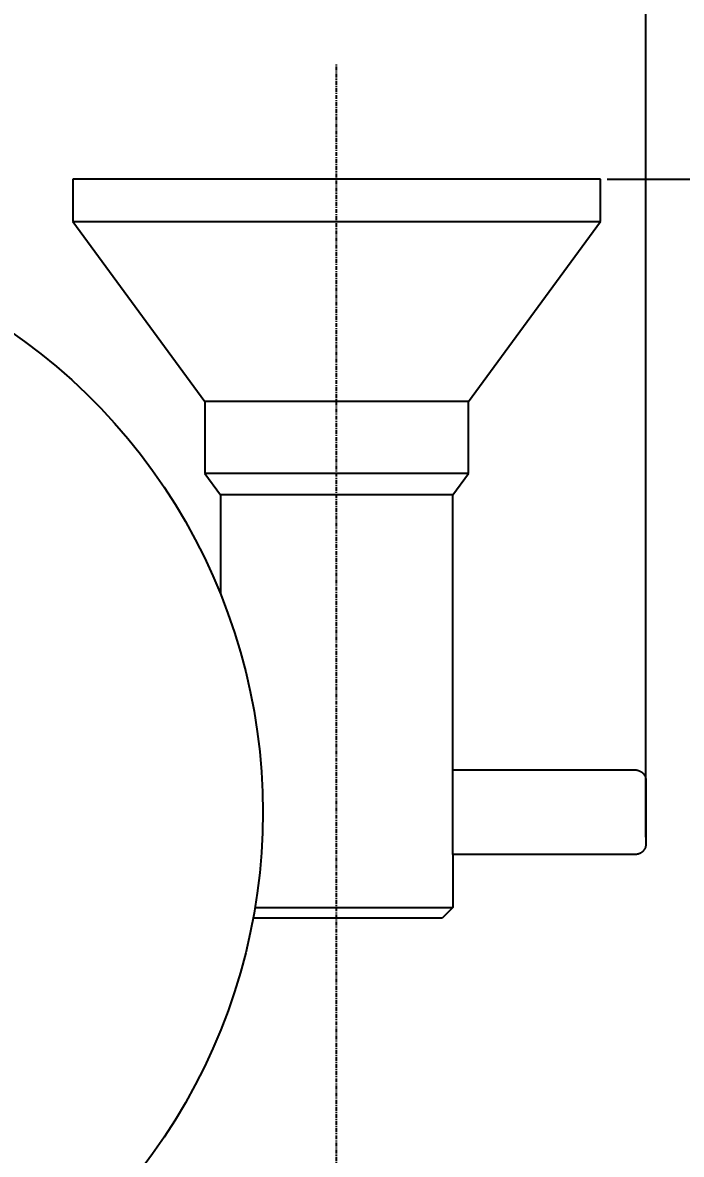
# Model space of a CAD drawing. Header units: millimetres. Extents: x 2944 to 4044, y 1234 to 2718.
# Drawn here: x 3836.6 to 3899, y 1619.8 to 1727 of the extents above; entities that cross this region are included whole.
import ezdxf

# ---------------------------------------------------------------- set-up
doc = ezdxf.new("R2010")
doc.units = ezdxf.units.MM
doc.linetypes.add('CENTER', pattern=[0.6, 0.375, -0.075, 0.075, -0.075])
for name, color, linetype in [('CEN2', 1, 'Continuous'), ('DIM2', 3, 'Continuous'), ('main', 7, 'Continuous')]:
    doc.layers.add(name, color=color, linetype=linetype)
doc.styles.get("Standard").update_dxf_attribs({"font": 'arial.ttf'})
doc.dimstyles.new('ISO-25', dxfattribs={"dimtxt": 2.5, "dimasz": 2.5, "dimexe": 1.25, "dimexo": 0.625, "dimtad": 1, "dimtxsty": 'Standard', "dimcen": 2.5, "dimadec": 0, "dimazin": 0, "dimtfac": 1, "dimtmove": 0, "dimatfit": 3, "dimfxl": 1, "dimarcsym": 0})

# ---------------------------------------------------------------- blocks, each defined once
blk = doc.blocks.new('*D29')
at = {"layer": 'Defpoints', "color": 0, "transparency": 16777216}
for p in [(3891.31, 1712.21), (3941.72, 1712.21), (3803.94, 1596.91)]:
    blk.add_point(p, dxfattribs=at)
at = {"layer": 'DIM2', "color": 0, "lineweight": -2, "transparency": 16777216}
for p, q in [((3891.94, 1712.21), (3942.97, 1712.21)), ((3941.72, 1608.91), (3941.72, 1700.21)), ((3804.57, 1596.91), (3942.97, 1596.91))]:
    blk.add_line(p, q, dxfattribs=at)
at = {"layer": 'DIM2', "color": 0, "transparency": 16777216}
for points in [[(3939.72, 1700.21), (3943.72, 1700.21), (3941.72, 1712.21)], [(3939.72, 1608.91), (3943.72, 1608.91), (3941.72, 1596.91)]]:
    blk.add_solid(points, dxfattribs=at)
at = {"layer": 'DIM2', "color": 0, "transparency": 16777216, "insert": (3929.06, 1654.56), "char_height": 15, "attachment_point": 5, "rotation": 90}
blk.add_mtext('115', dxfattribs=at)
blk = doc.blocks.new('*D23')
at = {"layer": 'Defpoints', "color": 0, "transparency": 16777216}
for p in [(3748.66, 1786.69), (3748.66, 1652.31), (3895.62, 1649.24)]:
    blk.add_point(p, dxfattribs=at)
at = {"layer": 'DIM2', "color": 0, "lineweight": -2, "transparency": 16777216}
for p, q in [((3748.66, 1652.93), (3748.66, 1787.94)), ((3895.62, 1649.87), (3895.62, 1787.94)), ((3883.62, 1786.69), (3760.66, 1786.69))]:
    blk.add_line(p, q, dxfattribs=at)
at = {"layer": 'DIM2', "color": 0, "transparency": 16777216}
for points in [[(3760.66, 1788.69), (3760.66, 1784.69), (3748.66, 1786.69)], [(3883.62, 1788.69), (3883.62, 1784.69), (3895.62, 1786.69)]]:
    blk.add_solid(points, dxfattribs=at)
at = {"layer": 'DIM2', "color": 0, "transparency": 16777216, "insert": (3822.14, 1799.22), "char_height": 15, "attachment_point": 5}
blk.add_mtext('147', dxfattribs=at)

msp = doc.modelspace()

# ---------------------------------------------------------------- linework, layer by layer
at = {"layer": 'CEN2', "linetype": 'CENTER'}
msp.add_line((3866.31, 1436.98), (3866.31, 1723.08), dxfattribs=at)
at = {"layer": 'main'}
for p, q in [((3891.31, 1712.21), (3841.31, 1712.21)), ((3841.31, 1712.21), (3841.31, 1708.2)), ((3891.31, 1708.2), (3891.31, 1712.21)), ((3841.31, 1708.2), (3891.31, 1708.2)), ((3841.31, 1708.2), (3853.81, 1691.15)), ((3878.81, 1691.15), (3891.31, 1708.2)), ((3835.17, 1697.94), (3836.74, 1696.83)), ((3836.74, 1696.83), (3838.27, 1695.67)), ((3838.27, 1695.67), (3839.75, 1694.45)), ((3839.75, 1694.45), (3841.2, 1693.19)), ((3841.2, 1693.19), (3842.6, 1691.87)), ((3842.6, 1691.87), (3843.95, 1690.51)), ((3853.81, 1691.15), (3853.82, 1684.33)), ((3878.81, 1691.15), (3853.82, 1691.15)), ((3878.81, 1684.33), (3878.81, 1691.15)), ((3843.95, 1690.51), (3845.25, 1689.1)), ((3845.25, 1689.1), (3846.51, 1687.64)), ((3846.51, 1687.64), (3847.71, 1686.15)), ((3847.71, 1686.15), (3848.86, 1684.61)), ((3848.86, 1684.61), (3849.96, 1683.03)), ((3853.82, 1684.33), (3855.31, 1682.32)), ((3878.81, 1684.33), (3853.82, 1684.33)), ((3877.31, 1682.32), (3878.81, 1684.33)), ((3849.96, 1683.03), (3851, 1681.42)), ((3855.31, 1682.32), (3855.31, 1672.91)), ((3877.31, 1682.32), (3855.32, 1682.32)), ((3877.31, 1656.24), (3877.31, 1682.32)), ((3851, 1681.42), (3851.98, 1679.77)), ((3851.98, 1679.77), (3852.91, 1678.09)), ((3852.91, 1678.09), (3853.78, 1676.37)), ((3853.78, 1676.37), (3854.58, 1674.63)), ((3854.58, 1674.63), (3855.33, 1672.86)), ((3855.33, 1672.86), (3856.01, 1671.07)), ((3856.01, 1671.07), (3856.64, 1669.25)), ((3856.64, 1669.25), (3857.2, 1667.41)), ((3857.2, 1667.41), (3857.69, 1665.55)), ((3857.69, 1665.55), (3858.12, 1663.68)), ((3858.12, 1663.68), (3858.48, 1661.8)), ((3858.48, 1661.8), (3858.78, 1659.9)), ((3858.78, 1659.9), (3859.02, 1657.99)), ((3859.02, 1657.99), (3859.18, 1656.08)), ((3859.18, 1656.08), (3859.28, 1654.16)), ((3877.31, 1656.24), (3894.62, 1656.24)), ((3877.31, 1648.24), (3877.31, 1656.24)), ((3894.62, 1656.24), (3894.65, 1656.24)), ((3894.65, 1656.24), (3894.68, 1656.24)), ((3894.68, 1656.24), (3894.72, 1656.24)), ((3894.72, 1656.24), (3894.75, 1656.23)), ((3894.75, 1656.23), (3894.79, 1656.23)), ((3894.79, 1656.23), (3894.82, 1656.22)), ((3894.82, 1656.22), (3894.85, 1656.21)), ((3894.85, 1656.21), (3894.89, 1656.2)), ((3894.89, 1656.2), (3894.92, 1656.19)), ((3894.92, 1656.19), (3894.95, 1656.18)), ((3894.95, 1656.18), (3894.98, 1656.17)), ((3894.98, 1656.17), (3895.01, 1656.16)), ((3895.01, 1656.16), (3895.05, 1656.14)), ((3895.05, 1656.14), (3895.08, 1656.13)), ((3895.08, 1656.13), (3895.11, 1656.11)), ((3895.11, 1656.11), (3895.14, 1656.09)), ((3895.14, 1656.09), (3895.16, 1656.08)), ((3895.16, 1656.08), (3895.19, 1656.06)), ((3895.19, 1656.06), (3895.22, 1656.04)), ((3895.22, 1656.04), (3895.25, 1656.02)), ((3895.25, 1656.02), (3895.27, 1655.99)), ((3895.27, 1655.99), (3895.3, 1655.97)), ((3895.3, 1655.97), (3895.32, 1655.95)), ((3895.32, 1655.95), (3895.35, 1655.92)), ((3895.35, 1655.92), (3895.37, 1655.9)), ((3895.37, 1655.9), (3895.39, 1655.87)), ((3895.39, 1655.87), (3895.41, 1655.84)), ((3895.41, 1655.84), (3895.43, 1655.82)), ((3895.43, 1655.82), (3895.45, 1655.79)), ((3895.45, 1655.79), (3895.47, 1655.76)), ((3895.47, 1655.76), (3895.49, 1655.73)), ((3895.49, 1655.73), (3895.5, 1655.7)), ((3895.5, 1655.7), (3895.52, 1655.67)), ((3895.52, 1655.67), (3895.53, 1655.64)), ((3895.53, 1655.64), (3895.55, 1655.61)), ((3895.55, 1655.61), (3895.56, 1655.58)), ((3895.56, 1655.58), (3895.57, 1655.54)), ((3895.57, 1655.54), (3895.58, 1655.51)), ((3895.58, 1655.51), (3895.59, 1655.48)), ((3895.59, 1655.48), (3895.6, 1655.44)), ((3895.6, 1655.44), (3895.6, 1655.41)), ((3895.6, 1655.41), (3895.61, 1655.38)), ((3895.61, 1655.38), (3895.61, 1655.34)), ((3895.61, 1655.34), (3895.61, 1655.31)), ((3895.61, 1655.31), (3895.62, 1655.27)), ((3895.62, 1655.27), (3895.62, 1655.24)), ((3895.62, 1655.24), (3895.62, 1649.24)), ((3859.28, 1654.16), (3859.32, 1652.24)), ((3859.32, 1652.24), (3859.28, 1650.32)), ((3859.28, 1650.32), (3859.18, 1648.4)), ((3895.54, 1648.87), (3895.53, 1648.83)), ((3895.56, 1648.9), (3895.54, 1648.87)), ((3895.57, 1648.93), (3895.56, 1648.9)), ((3895.58, 1648.96), (3895.57, 1648.93)), ((3895.59, 1649), (3895.58, 1648.96)), ((3895.6, 1649.07), (3895.59, 1649.03)), ((3895.59, 1649.03), (3895.59, 1649)), ((3895.61, 1649.1), (3895.6, 1649.07)), ((3895.62, 1649.21), (3895.61, 1649.17)), ((3895.61, 1649.17), (3895.61, 1649.14)), ((3895.61, 1649.14), (3895.61, 1649.1)), ((3895.62, 1649.24), (3895.62, 1649.21)), ((3859.18, 1648.4), (3859.02, 1646.49)), ((3877.31, 1648.24), (3877.31, 1643.21)), ((3894.62, 1648.24), (3877.31, 1648.24)), ((3894.65, 1648.24), (3894.62, 1648.24)), ((3894.69, 1648.24), (3894.65, 1648.24)), ((3894.72, 1648.25), (3894.69, 1648.24)), ((3894.76, 1648.25), (3894.72, 1648.25)), ((3894.79, 1648.26), (3894.76, 1648.25)), ((3894.82, 1648.26), (3894.79, 1648.26)), ((3894.86, 1648.27), (3894.82, 1648.26)), ((3894.89, 1648.28), (3894.86, 1648.27)), ((3894.93, 1648.29), (3894.89, 1648.28)), ((3894.96, 1648.3), (3894.93, 1648.29)), ((3894.99, 1648.31), (3894.96, 1648.3)), ((3895.02, 1648.33), (3894.99, 1648.31)), ((3895.05, 1648.34), (3895.02, 1648.33)), ((3895.09, 1648.36), (3895.05, 1648.34)), ((3895.12, 1648.37), (3895.09, 1648.36)), ((3895.15, 1648.39), (3895.12, 1648.37)), ((3895.18, 1648.41), (3895.15, 1648.39)), ((3895.2, 1648.43), (3895.18, 1648.41)), ((3895.23, 1648.45), (3895.2, 1648.43)), ((3895.26, 1648.47), (3895.23, 1648.45)), ((3895.29, 1648.5), (3895.26, 1648.47)), ((3895.31, 1648.52), (3895.29, 1648.5)), ((3895.34, 1648.55), (3895.31, 1648.52)), ((3895.36, 1648.57), (3895.34, 1648.55)), ((3895.38, 1648.6), (3895.36, 1648.57)), ((3895.4, 1648.62), (3895.38, 1648.6)), ((3895.43, 1648.65), (3895.4, 1648.62)), ((3895.45, 1648.68), (3895.43, 1648.65)), ((3895.46, 1648.71), (3895.45, 1648.68)), ((3895.48, 1648.74), (3895.46, 1648.71)), ((3895.5, 1648.77), (3895.48, 1648.74)), ((3895.52, 1648.8), (3895.5, 1648.77)), ((3895.53, 1648.83), (3895.52, 1648.8)), ((3859.02, 1646.49), (3858.78, 1644.58)), ((3858.78, 1644.58), (3858.49, 1642.69)), ((3858.49, 1642.69), (3858.12, 1640.8)), ((3858.58, 1643.21), (3877.31, 1643.21)), ((3877.31, 1643.21), (3876.31, 1642.21)), ((3876.31, 1642.21), (3858.4, 1642.21)), ((3858.12, 1640.8), (3857.69, 1638.93)), ((3857.69, 1638.93), (3857.2, 1637.07)), ((3857.2, 1637.07), (3856.64, 1635.24)), ((3856.64, 1635.24), (3856.02, 1633.42)), ((3856.02, 1633.42), (3855.33, 1631.62)), ((3855.33, 1631.62), (3854.59, 1629.85)), ((3854.59, 1629.85), (3853.78, 1628.11)), ((3853.78, 1628.11), (3852.91, 1626.4)), ((3852.91, 1626.4), (3851.98, 1624.72)), ((3851.98, 1624.72), (3851, 1623.07)), ((3851, 1623.07), (3849.96, 1621.45)), ((3849.96, 1621.45), (3848.86, 1619.88)), ((3848.86, 1619.88), (3847.71, 1618.34))]:
    msp.add_line(p, q, dxfattribs=at)

# ---------------------------------------------------------------- dimensions: what is measured, and where the dimension line sits
at = {"layer": 'DIM2'}
dim = msp.add_linear_dim(base=(3748.66, 1786.69), p1=(3895.62, 1649.24), p2=(3748.66, 1652.31), dimstyle='ISO-25', override={"dimtxt": 15, "dimasz": 12, "dimgap": 5, "dimdec": 0}, dxfattribs=at)
dim.commit()
dim.dimension.update_dxf_attribs({"geometry": '*D23', "text_midpoint": (3822.14, 1799.22)})
dim = msp.add_linear_dim(base=(3941.72, 1712.21), p1=(3803.94, 1596.91), p2=(3891.31, 1712.21), angle=90, dimstyle='ISO-25', override={"dimtxt": 15, "dimasz": 12, "dimgap": 5, "dimdec": 0}, dxfattribs=at)
dim.commit()
dim.dimension.update_dxf_attribs({"geometry": '*D29', "text_midpoint": (3929.06, 1654.56)})

doc.saveas('drawing.dxf')
